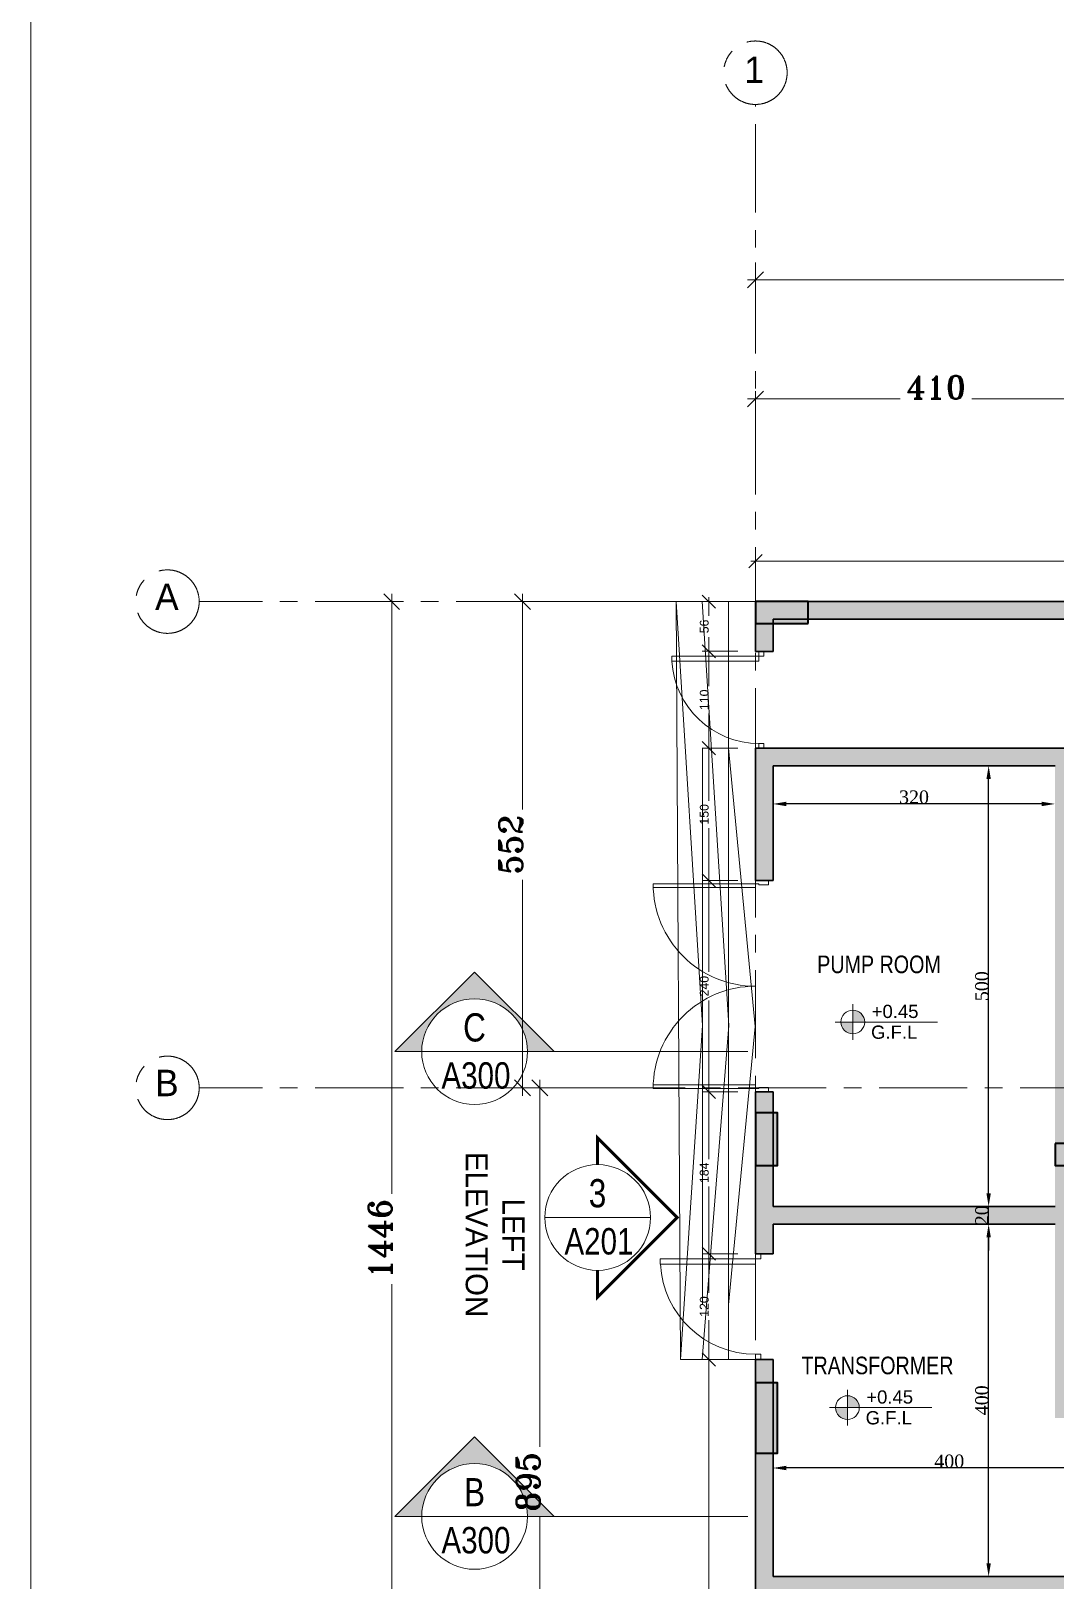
# Model space of a CAD drawing. Header units: millimetres. Extents: x -9083 to 924194, y -232449 to 321637.
# Drawn here: x -8100 to 3521, y 162712 to 180303 of the extents above; entities that cross this region are included whole.
import ezdxf
from ezdxf.enums import TextEntityAlignment as Align

# ---------------------------------------------------------------- set-up
doc = ezdxf.new("R2010")
doc.units = ezdxf.units.MM
doc.header["$LTSCALE"] = 400
doc.header["$MEASUREMENT"] = 0
doc.header["$PDMODE"] = 3
doc.linetypes.add('CENTER', pattern=[2, 1.25, -0.25, 0.25, -0.25])
doc.linetypes.add('CENTERX2', pattern=[4, 2.5, -0.5, 0.5, -0.5])
doc.layers.get('0').update_dxf_attribs({"lineweight": 0, "true_color": 0xff1414})
doc.layers.get('Defpoints').update_dxf_attribs({"color": 8, "lineweight": 5})
for name, color, linetype, lineweight in [('0.column', 5, 'Continuous', 40), ('0.dim', 3, 'Continuous', 25), ('0.hatch', 8, 'Continuous', 5), ('A-DETL', 8, 'Continuous', 9), ('A-DOOR', 2, 'Continuous', 9), ('A_DOOR', 2, 'Continuous', 9), ('AR-dim-in', 134, 'Continuous', 0), ('AR-Level', 120, 'Continuous', 13), ('AXIS DIMENSION', 8, 'Continuous', 5), ('DETAILS DIMENSION', 15, 'Continuous', 5), ('GENERAL TEXT', 4, 'Continuous', 5), ('HATCH', 15, 'Continuous', 0), ('REFER SECTIONS', 8, 'Continuous', 5), ('ROOMS DIMENSION', 3, 'Continuous', 5), ('TAG ELEVATIONS DETAIL', 8, 'Continuous', 9), ('WALL PROPOSED', 255, 'Continuous', 30)]:
    doc.layers.add(name, color=color, linetype=linetype, lineweight=lineweight)
doc.layers.add('AXIES', color=7, linetype='CENTER', lineweight=0, true_color=0x949596)
doc.layers.add('E.POWER', color=4, linetype='Continuous')
doc.styles.add('arial', font='arial.ttf', dxfattribs={"width": 0.8, "height": 2.2})
doc.styles.add('asif', font='arial.ttf')
doc.styles.add('ROMAN', font='times.ttf')
doc.styles.add('ROMANT', font='romant.shx')
doc.styles.get("Standard").update_dxf_attribs({"font": 'GOTHIC.TTF', "height": 220})
doc.dimstyles.new('AXIS DIMENSION', dxfattribs={"dimscale": 1.2, "dimtxt": 220, "dimasz": 150, "dimexe": 75, "dimexo": 200, "dimgap": 50, "dimtad": 0, "dimdec": 0, "dimlfac": 0.1, "dimzin": 0, "dimdsep": 46, "dimtxsty": 'ROMANT', "dimblk": 'OBLIQUE', "dimcen": 200, "dimdle": 75, "dimclrd": 17, "dimclre": 94, "dimclrt": 3, "dimadec": 0, "dimazin": 0, "dimtfac": 0.5, "dimtdec": 0, "dimtix": 1, "dimtofl": 0, "dimtmove": 2, "dimatfit": 2, "dimfxl": 100, "dimtvp": 0.5, "dimtolj": 1, "dimtzin": 0, "dimlwd": -1, "dimlwe": -1, "dimarcsym": 0})
doc.dimstyles.new('DETAILS DIMENSION', dxfattribs={"dimtxt": 100, "dimasz": 150, "dimexe": 75, "dimexo": 200, "dimgap": 50, "dimtad": 0, "dimdec": 0, "dimlfac": 0.1, "dimzin": 0, "dimdsep": 46, "dimtxsty": 'asif', "dimblk": 'OBLIQUE', "dimcen": 200, "dimdle": 50, "dimclrd": 181, "dimclre": 146, "dimclrt": 1, "dimadec": 0, "dimazin": 0, "dimtfac": 0.5, "dimtdec": 0, "dimtix": 1, "dimtofl": 0, "dimtmove": 2, "dimatfit": 2, "dimfxl": 100, "dimtvp": 0.5, "dimtolj": 1, "dimtzin": 0, "dimlwd": -1, "dimlwe": -1, "dimarcsym": 0})
doc.dimstyles.new('ROOMS DIM', dxfattribs={"dimtxt": 150, "dimasz": 150, "dimexe": 0.06, "dimexo": 0.06, "dimgap": 0.03, "dimtad": 1, "dimtoh": 1, "dimdec": 0, "dimlfac": 0.1, "dimzin": 13, "dimdsep": 46, "dimtxsty": 'ROMAN', "dimcen": 0.09, "dimdle": 0.06, "dimse1": 1, "dimse2": 1, "dimclrd": 256, "dimclre": 256, "dimclrt": 3, "dimadec": 0, "dimazin": 0, "dimtfac": 1, "dimtdec": 0, "dimtix": 1, "dimtmove": 2, "dimatfit": 3, "dimfxl": 0.06, "dimtolj": 1, "dimtzin": 0, "dimarcsym": 0})

# ---------------------------------------------------------------- blocks, each defined once
blk = doc.blocks.new('_Oblique')
at = {"color": 0, "linetype": 'ByBlock', "lineweight": -2}
blk.add_line((-0.5, -0.5), (0.5, 0.5), dxfattribs=at)
blk = doc.blocks.new('*D155')
at = {"layer": 'AXIS DIMENSION', "color": 17, "ltscale": 20, "transparency": 16777216}
for p, q in [((6077493, 813249), (6079226, 813249)), ((6081771, 813249), (6080037, 813249))]:
    blk.add_line(p, q, dxfattribs=at)
at = {"layer": 'AXIS DIMENSION', "color": 94, "ltscale": 20, "transparency": 16777216}
for p, q in [((6077583, 812443), (6077583, 813339)), ((6081681, 812443), (6081681, 813339))]:
    blk.add_line(p, q, dxfattribs=at)
at = {"layer": 'Defpoints', "color": 0, "ltscale": 20, "transparency": 16777216}
for p in [(6081681, 813249), (6077583, 812203), (6081681, 812203)]:
    blk.add_point(p, dxfattribs=at)
at = {"layer": 'AXIS DIMENSION', "color": 17, "ltscale": 20, "transparency": 16777216, "xscale": 179.9999999999999, "yscale": 179.9999999999999, "zscale": 179.9999999999999, "rotation": 180}
blk.add_blockref('_Oblique', (6077583, 813249), dxfattribs=at)
at = {"layer": 'AXIS DIMENSION', "color": 17, "ltscale": 20, "transparency": 16777216, "xscale": 179.9999999999999, "yscale": 179.9999999999999, "zscale": 179.9999999999999}
blk.add_blockref('_Oblique', (6081681, 813249), dxfattribs=at)
at = {"layer": 'AXIS DIMENSION', "color": 3, "ltscale": 20, "transparency": 16777216, "insert": (6079632, 813381), "char_height": 264, "attachment_point": 5, "style": 'ROMANT'}
blk.add_mtext('\\A1;410', dxfattribs=at)
blk = doc.blocks.new('*D168')
at = {"layer": 'AXIS DIMENSION', "color": 94, "ltscale": 20, "transparency": 16777216}
for p, q in [((6075962, 810949), (6075013, 810949)), ((6075962, 805431), (6075013, 805431))]:
    blk.add_line(p, q, dxfattribs=at)
at = {"layer": 'AXIS DIMENSION', "color": 17, "ltscale": 20, "transparency": 16777216}
for p, q in [((6075103, 811039), (6075103, 808589)), ((6075103, 805341), (6075103, 807790))]:
    blk.add_line(p, q, dxfattribs=at)
at = {"layer": 'Defpoints', "color": 0, "ltscale": 20, "transparency": 16777216}
for p in [(6076202, 810949), (6075103, 805431), (6076202, 805431)]:
    blk.add_point(p, dxfattribs=at)
at = {"layer": 'AXIS DIMENSION', "color": 17, "ltscale": 20, "transparency": 16777216, "xscale": 179.9999999999999, "yscale": 179.9999999999999, "zscale": 179.9999999999999}
for p, rotation in [((6075103, 810949), 90), ((6075103, 805431), 270)]:
    blk.add_blockref('_Oblique', p, dxfattribs=dict(at, rotation=rotation))
at = {"layer": 'AXIS DIMENSION', "color": 3, "ltscale": 20, "transparency": 16777216, "insert": (6074971, 808190), "char_height": 264, "attachment_point": 5, "rotation": 90, "style": 'ROMANT'}
blk.add_mtext('\\A1;552', dxfattribs=at)
blk = doc.blocks.new('*D170')
at = {"layer": 'AXIS DIMENSION', "color": 17, "ltscale": 20, "transparency": 16777216}
for p, q in [((6075136, 805521), (6075136, 801357)), ((6075136, 796395), (6075136, 800558))]:
    blk.add_line(p, q, dxfattribs=at)
at = {"layer": 'AXIS DIMENSION', "color": 94, "ltscale": 20, "transparency": 16777216}
for p, q in [((6075376, 805431), (6075226, 805431)), ((6075350, 796485), (6075226, 796485))]:
    blk.add_line(p, q, dxfattribs=at)
at = {"layer": 'Defpoints', "color": 0, "ltscale": 20, "transparency": 16777216}
for p in [(6075136, 805431), (6075110, 796485), (6075136, 796485)]:
    blk.add_point(p, dxfattribs=at)
at = {"layer": 'AXIS DIMENSION', "color": 17, "ltscale": 20, "transparency": 16777216, "xscale": 179.9999999999999, "yscale": 179.9999999999999, "zscale": 179.9999999999999}
for p, rotation in [((6075136, 805431), 90), ((6075136, 796485), 270)]:
    blk.add_blockref('_Oblique', p, dxfattribs=dict(at, rotation=rotation))
at = {"layer": 'AXIS DIMENSION', "color": 3, "ltscale": 20, "transparency": 16777216, "insert": (6075004, 800958), "char_height": 264, "attachment_point": 5, "rotation": 90, "style": 'ROMANT'}
blk.add_mtext('\\A1;895', dxfattribs=at)
blk = doc.blocks.new('*D157')
at = {"layer": 'AXIS DIMENSION', "color": 94, "ltscale": 20, "transparency": 16777216}
for p, q in [((6077583, 814797), (6077583, 814691)), ((6125683, 814797), (6125683, 814691))]:
    blk.add_line(p, q, dxfattribs=at)
at = {"layer": 'AXIS DIMENSION', "color": 17, "ltscale": 20, "transparency": 16777216}
for p, q in [((6077493, 814601), (6101101, 814601)), ((6125773, 814601), (6102164, 814601))]:
    blk.add_line(p, q, dxfattribs=at)
at = {"layer": 'Defpoints', "color": 0, "ltscale": 20, "transparency": 16777216}
for p in [(6077583, 814557), (6125683, 814601), (6125683, 814557)]:
    blk.add_point(p, dxfattribs=at)
at = {"layer": 'AXIS DIMENSION', "color": 17, "ltscale": 20, "transparency": 16777216, "xscale": 179.9999999999999, "yscale": 179.9999999999999, "zscale": 179.9999999999999, "rotation": 180}
blk.add_blockref('_Oblique', (6077583, 814601), dxfattribs=at)
at = {"layer": 'AXIS DIMENSION', "color": 17, "ltscale": 20, "transparency": 16777216, "xscale": 179.9999999999999, "yscale": 179.9999999999999, "zscale": 179.9999999999999}
blk.add_blockref('_Oblique', (6125683, 814601), dxfattribs=at)
at = {"layer": 'AXIS DIMENSION', "color": 3, "ltscale": 20, "transparency": 16777216, "insert": (6101633, 814733), "char_height": 264, "attachment_point": 5, "style": 'ROMANT'}
blk.add_mtext('\\A1;4810', dxfattribs=at)
blk = doc.blocks.new('*D169')
at = {"layer": 'AXIS DIMENSION', "color": 94, "ltscale": 20, "transparency": 16777216}
for p, q in [((6073586, 810949), (6073449, 810949)), ((6073586, 796485), (6073449, 796485))]:
    blk.add_line(p, q, dxfattribs=at)
at = {"layer": 'AXIS DIMENSION', "color": 17, "ltscale": 20, "transparency": 16777216}
for p, q in [((6073539, 811039), (6073539, 804229)), ((6073539, 796395), (6073539, 803204))]:
    blk.add_line(p, q, dxfattribs=at)
at = {"layer": 'Defpoints', "color": 0, "ltscale": 20, "transparency": 16777216}
for p in [(6073826, 810949), (6073539, 796485), (6073826, 796485)]:
    blk.add_point(p, dxfattribs=at)
at = {"layer": 'AXIS DIMENSION', "color": 17, "ltscale": 20, "transparency": 16777216, "xscale": 179.9999999999999, "yscale": 179.9999999999999, "zscale": 179.9999999999999}
for p, rotation in [((6073539, 810949), 90), ((6073539, 796485), 270)]:
    blk.add_blockref('_Oblique', p, dxfattribs=dict(at, rotation=rotation))
at = {"layer": 'AXIS DIMENSION', "color": 3, "ltscale": 20, "transparency": 16777216, "insert": (6073407, 803717), "char_height": 264, "attachment_point": 5, "rotation": 90, "style": 'ROMANT'}
blk.add_mtext('\\A1;1446', dxfattribs=at)
blk = doc.blocks.new('*D450')
at = {"layer": 'Defpoints', "color": 0, "transparency": 16777216}
for p in [(321, 171531), (321, 171252), (3521, 171252)]:
    blk.add_point(p, dxfattribs=at)
at = {"layer": 'ROOMS DIMENSION', "lineweight": -2, "transparency": 16777216}
blk.add_line((3371, 171531), (471, 171531), dxfattribs=at)
at = {"layer": 'ROOMS DIMENSION', "transparency": 16777216}
for points in [[(471, 171556), (471, 171506), (321, 171531)], [(3371, 171556), (3371, 171506), (3521, 171531)]]:
    blk.add_solid(points, dxfattribs=at)
at = {"layer": 'ROOMS DIMENSION', "color": 3, "transparency": 16777216, "insert": (1921, 171608), "char_height": 150, "attachment_point": 5, "style": 'ROMAN'}
blk.add_mtext('\\A1;320', dxfattribs=at)
blk = doc.blocks.new('*D418')
at = {"layer": 'Defpoints', "color": 0, "transparency": 16777216}
for p in [(2768, 166763), (2768, 166763), (1748, 162763)]:
    blk.add_point(p, dxfattribs=at)
at = {"layer": 'ROOMS DIMENSION', "lineweight": -2, "transparency": 16777216}
blk.add_line((2768, 162913), (2768, 166613), dxfattribs=at)
at = {"layer": 'ROOMS DIMENSION', "transparency": 16777216}
for points in [[(2743, 166613), (2793, 166613), (2768, 166763)], [(2743, 162913), (2793, 162913), (2768, 162763)]]:
    blk.add_solid(points, dxfattribs=at)
at = {"layer": 'ROOMS DIMENSION', "color": 3, "transparency": 16777216, "insert": (2692, 164763), "char_height": 150, "attachment_point": 5, "rotation": 90, "style": 'ROMAN'}
blk.add_mtext('\\A1;400', dxfattribs=at)
blk = doc.blocks.new('*D500')
at = {"layer": 'Defpoints', "color": 0, "transparency": 16777216}
for p in [(2768, 166963), (2768, 166963), (2768, 166763)]:
    blk.add_point(p, dxfattribs=at)
at = {"layer": 'ROOMS DIMENSION', "lineweight": -2, "transparency": 16777216}
for p, q in [((2768, 167113), (2768, 167263)), ((2768, 166763), (2768, 166963)), ((2768, 166613), (2768, 166463))]:
    blk.add_line(p, q, dxfattribs=at)
at = {"layer": 'ROOMS DIMENSION', "transparency": 16777216}
for points in [[(2743, 167113), (2793, 167113), (2768, 166963)], [(2743, 166613), (2793, 166613), (2768, 166763)]]:
    blk.add_solid(points, dxfattribs=at)
at = {"layer": 'ROOMS DIMENSION', "color": 3, "transparency": 16777216, "insert": (2692, 166863), "char_height": 150, "attachment_point": 5, "rotation": 90, "style": 'ROMAN'}
blk.add_mtext('\\A1;20', dxfattribs=at)
blk = doc.blocks.new('*D501')
at = {"layer": 'Defpoints', "color": 0, "transparency": 16777216}
for p in [(2768, 171963), (2768, 171963), (2768, 166963)]:
    blk.add_point(p, dxfattribs=at)
at = {"layer": 'ROOMS DIMENSION', "lineweight": -2, "transparency": 16777216}
blk.add_line((2768, 167113), (2768, 171813), dxfattribs=at)
at = {"layer": 'ROOMS DIMENSION', "transparency": 16777216}
for points in [[(2743, 171813), (2793, 171813), (2768, 171963)], [(2743, 167113), (2793, 167113), (2768, 166963)]]:
    blk.add_solid(points, dxfattribs=at)
at = {"layer": 'ROOMS DIMENSION', "color": 3, "transparency": 16777216, "insert": (2692, 169463), "char_height": 150, "attachment_point": 5, "rotation": 90, "style": 'ROMAN'}
blk.add_mtext('\\A1;500', dxfattribs=at)
blk = doc.blocks.new('*D420')
at = {"layer": 'Defpoints', "color": 0, "transparency": 16777216}
for p in [(321, 163995), (4321, 163725), (321, 163420)]:
    blk.add_point(p, dxfattribs=at)
at = {"layer": 'ROOMS DIMENSION', "lineweight": -2, "transparency": 16777216}
blk.add_line((4171, 163995), (471, 163995), dxfattribs=at)
at = {"layer": 'ROOMS DIMENSION', "transparency": 16777216}
for points in [[(471, 164020), (471, 163970), (321, 163995)], [(4171, 164020), (4171, 163970), (4321, 163995)]]:
    blk.add_solid(points, dxfattribs=at)
at = {"layer": 'ROOMS DIMENSION', "color": 3, "transparency": 16777216, "insert": (2321, 164071), "char_height": 150, "attachment_point": 5, "style": 'ROMAN'}
blk.add_mtext('\\A1;400', dxfattribs=at)
blk = doc.blocks.new('*U171')
at = {"color": 1}
for p, q in [((0, 2.36), (-1.16, 2.36)), ((-1.159, 2.32), (0, 2.32)), ((0, 2.4), (0, 2.36)), ((0, 2.32), (0, 2.36)), ((0, 2.36), (0.04, 2.36)), ((0.04, 2.36), (0.04, 2.35)), ((0.04, 2.35), (0.15, 2.35)), ((0.15, 2.35), (0.15, 2.4)), ((0, 0.04), (-1.16, 0.04)), ((-1.159, 0.08), (0, 0.08)), ((0, 0.08), (0, 0.04)), ((0, 0.04), (0.04, 0.04)), ((0, 0), (0, 0.04)), ((0.04, 0.05), (0.15, 0.05)), ((0.04, 0.04), (0.04, 0.05)), ((0.15, 0.05), (0.15, 0))]:
    blk.add_line(p, q, dxfattribs=at)
blk.add_lwpolyline([(-1.16, 0.04, -0.414214), (0, 1.2, -0.414214), (-1.16, 2.36)], format="xyb", dxfattribs=at)
blk = doc.blocks.new('A-ELEV-REF-ARROW-1')
at = {"layer": 'TAG ELEVATIONS DETAIL', "const_width": 34.3}
blk.add_lwpolyline([(600, 0), (904, 0), (0, -904), (-904, 0), (-600, 0)], dxfattribs=at)
at = {"layer": 'TAG ELEVATIONS DETAIL'}
blk.add_circle((0, 0), 600, dxfattribs=at)
blk = doc.blocks.new('A-ELEV-REF-1')
at = {"layer": 'TAG ELEVATIONS DETAIL', "linetype": 'Continuous'}
blk.add_line((-600, 0), (600, 0), dxfattribs=at)
at = {"layer": 'TAG ELEVATIONS DETAIL', "linetype": 'Continuous', "style": 'arial', "width": 0.8}
for tag, p in [('ELEV-NO', (-1, 276)), ('DRAWING-REF', (15, -270))]:
    blk.add_attdef(tag, text='', height=320, dxfattribs=at).set_placement(p, align=Align.MIDDLE)
blk = doc.blocks.new('*D486')
at = {"layer": 'Defpoints', "color": 0, "transparency": 16777216}
for p in [(8571, 174287), (121, 173827), (8571, 173827)]:
    blk.add_point(p, dxfattribs=at)
at = {"layer": 'DETAILS DIMENSION', "color": 146, "transparency": 16777216}
for p, q in [((121, 174027), (121, 174362)), ((8571, 174027), (8571, 174362))]:
    blk.add_line(p, q, dxfattribs=at)
at = {"layer": 'DETAILS DIMENSION', "color": 181, "transparency": 16777216}
for p, q in [((71, 174287), (4185, 174287)), ((8621, 174287), (4507, 174287))]:
    blk.add_line(p, q, dxfattribs=at)
at = {"layer": 'DETAILS DIMENSION', "color": 181, "transparency": 16777216, "xscale": 150, "yscale": 150, "zscale": 150, "rotation": 180}
blk.add_blockref('_Oblique', (121, 174287), dxfattribs=at)
at = {"layer": 'DETAILS DIMENSION', "color": 181, "transparency": 16777216, "xscale": 150, "yscale": 150, "zscale": 150}
blk.add_blockref('_Oblique', (8571, 174287), dxfattribs=at)
at = {"layer": 'DETAILS DIMENSION', "color": 1, "transparency": 16777216, "insert": (4346, 174338), "char_height": 100, "attachment_point": 5, "style": 'asif'}
blk.add_mtext('\\A1;845', dxfattribs=at)
blk = doc.blocks.new('*D474')
at = {"layer": 'Defpoints', "color": 0, "transparency": 16777216}
for p in [(121, 173263), (-408, 172163), (121, 172163)]:
    blk.add_point(p, dxfattribs=at)
at = {"layer": 'DETAILS DIMENSION', "color": 181, "transparency": 16777216}
for p, q in [((-408, 173313), (-408, 172868)), ((-408, 172113), (-408, 172557))]:
    blk.add_line(p, q, dxfattribs=at)
at = {"layer": 'DETAILS DIMENSION', "color": 146, "transparency": 16777216}
for p, q in [((-79, 173263), (-483, 173263)), ((-79, 172163), (-483, 172163))]:
    blk.add_line(p, q, dxfattribs=at)
at = {"layer": 'DETAILS DIMENSION', "color": 181, "transparency": 16777216, "xscale": 150, "yscale": 150, "zscale": 150}
for p, rotation in [((-408, 173263), 90), ((-408, 172163), 270)]:
    blk.add_blockref('_Oblique', p, dxfattribs=dict(at, rotation=rotation))
at = {"layer": 'DETAILS DIMENSION', "color": 1, "transparency": 16777216, "insert": (-459, 172713), "char_height": 100, "attachment_point": 5, "rotation": 90, "style": 'asif'}
blk.add_mtext('\\A1;110', dxfattribs=at)
blk = doc.blocks.new('*D475')
at = {"layer": 'Defpoints', "color": 0, "transparency": 16777216}
for p in [(121, 172163), (-408, 170663), (121, 170663)]:
    blk.add_point(p, dxfattribs=at)
at = {"layer": 'DETAILS DIMENSION', "color": 181, "transparency": 16777216}
for p, q in [((-408, 172213), (-408, 171568)), ((-408, 170613), (-408, 171257))]:
    blk.add_line(p, q, dxfattribs=at)
at = {"layer": 'DETAILS DIMENSION', "color": 146, "transparency": 16777216}
for p, q in [((-79, 172163), (-483, 172163)), ((-79, 170663), (-483, 170663))]:
    blk.add_line(p, q, dxfattribs=at)
at = {"layer": 'DETAILS DIMENSION', "color": 181, "transparency": 16777216, "xscale": 150, "yscale": 150, "zscale": 150}
for p, rotation in [((-408, 172163), 90), ((-408, 170663), 270)]:
    blk.add_blockref('_Oblique', p, dxfattribs=dict(at, rotation=rotation))
at = {"layer": 'DETAILS DIMENSION', "color": 1, "transparency": 16777216, "insert": (-459, 171413), "char_height": 100, "attachment_point": 5, "rotation": 90, "style": 'asif'}
blk.add_mtext('\\A1;150', dxfattribs=at)
blk = doc.blocks.new('*D476')
at = {"layer": 'Defpoints', "color": 0, "transparency": 16777216}
for p in [(121, 170663), (-408, 168263), (121, 168263)]:
    blk.add_point(p, dxfattribs=at)
at = {"layer": 'DETAILS DIMENSION', "color": 146, "transparency": 16777216}
for p, q in [((-79, 170663), (-483, 170663)), ((-79, 168263), (-483, 168263))]:
    blk.add_line(p, q, dxfattribs=at)
at = {"layer": 'DETAILS DIMENSION', "color": 181, "transparency": 16777216}
for p, q in [((-408, 170713), (-408, 169624)), ((-408, 168213), (-408, 169301))]:
    blk.add_line(p, q, dxfattribs=at)
at = {"layer": 'DETAILS DIMENSION', "color": 181, "transparency": 16777216, "xscale": 150, "yscale": 150, "zscale": 150}
for p, rotation in [((-408, 170663), 90), ((-408, 168263), 270)]:
    blk.add_blockref('_Oblique', p, dxfattribs=dict(at, rotation=rotation))
at = {"layer": 'DETAILS DIMENSION', "color": 1, "transparency": 16777216, "insert": (-459, 169463), "char_height": 100, "attachment_point": 5, "rotation": 90, "style": 'asif'}
blk.add_mtext('\\A1;240', dxfattribs=at)
blk = doc.blocks.new('*D477')
at = {"layer": 'Defpoints', "color": 0, "transparency": 16777216}
for p in [(121, 168263), (-408, 166427), (121, 166427)]:
    blk.add_point(p, dxfattribs=at)
at = {"layer": 'DETAILS DIMENSION', "color": 146, "transparency": 16777216}
for p, q in [((-79, 168263), (-483, 168263)), ((-79, 166427), (-483, 166427))]:
    blk.add_line(p, q, dxfattribs=at)
at = {"layer": 'DETAILS DIMENSION', "color": 181, "transparency": 16777216}
for p, q in [((-408, 168313), (-408, 167500)), ((-408, 166377), (-408, 167189))]:
    blk.add_line(p, q, dxfattribs=at)
at = {"layer": 'DETAILS DIMENSION', "color": 181, "transparency": 16777216, "xscale": 150, "yscale": 150, "zscale": 150}
for p, rotation in [((-408, 168263), 90), ((-408, 166427), 270)]:
    blk.add_blockref('_Oblique', p, dxfattribs=dict(at, rotation=rotation))
at = {"layer": 'DETAILS DIMENSION', "color": 1, "transparency": 16777216, "insert": (-459, 167345), "char_height": 100, "attachment_point": 5, "rotation": 90, "style": 'asif'}
blk.add_mtext('\\A1;184', dxfattribs=at)
blk = doc.blocks.new('*D478')
at = {"layer": 'Defpoints', "color": 0, "transparency": 16777216}
for p in [(121, 166427), (-408, 165227), (121, 165227)]:
    blk.add_point(p, dxfattribs=at)
at = {"layer": 'DETAILS DIMENSION', "color": 146, "transparency": 16777216}
for p, q in [((-79, 166427), (-483, 166427)), ((-79, 165227), (-483, 165227))]:
    blk.add_line(p, q, dxfattribs=at)
at = {"layer": 'DETAILS DIMENSION', "color": 181, "transparency": 16777216}
for p, q in [((-408, 166477), (-408, 165982)), ((-408, 165177), (-408, 165671))]:
    blk.add_line(p, q, dxfattribs=at)
at = {"layer": 'DETAILS DIMENSION', "color": 181, "transparency": 16777216, "xscale": 150, "yscale": 150, "zscale": 150}
for p, rotation in [((-408, 166427), 90), ((-408, 165227), 270)]:
    blk.add_blockref('_Oblique', p, dxfattribs=dict(at, rotation=rotation))
at = {"layer": 'DETAILS DIMENSION', "color": 1, "transparency": 16777216, "insert": (-459, 165827), "char_height": 100, "attachment_point": 5, "rotation": 90, "style": 'asif'}
blk.add_mtext('\\A1;120', dxfattribs=at)
blk = doc.blocks.new('A-SEC-REF-ARROW-1')
at = {"layer": 'TAG ELEVATIONS DETAIL'}
h = blk.add_hatch(color=8, dxfattribs=at)
edge = h.paths.add_edge_path()
edge.add_line((0, 904), (0, 600))
edge.add_ellipse((0, 0), major_axis=(424, 424), ratio=1, start_angle=45, end_angle=135)
edge.add_ellipse((0, 0), major_axis=(424, 424), ratio=1, start_angle=135, end_angle=225)
edge.add_line((0, -600), (0, -904))
edge.add_line((0, -904), (-904, 0))
edge.add_line((-904, 0), (0, 904))
at = {"layer": 'TAG ELEVATIONS DETAIL', "color": 8, "linetype": 'Continuous', "ltscale": 100}
for p, q in [((-904, 0), (0, 904)), ((0, 904), (0, 600)), ((0, -904), (-904, 0)), ((0, -600), (0, -904))]:
    blk.add_line(p, q, dxfattribs=at)
at = {"layer": 'TAG ELEVATIONS DETAIL', "color": 8, "linetype": 'Continuous'}
blk.add_circle((0, 0), 600, dxfattribs=at)
blk = doc.blocks.new('A-SEC-REF-1')
at = {"layer": 'TAG ELEVATIONS DETAIL', "ltscale": 800}
blk.add_line((-600, 0), (600, 0), dxfattribs=at)
at = {"layer": 'TAG ELEVATIONS DETAIL', "linetype": 'Continuous', "style": 'arial', "width": 0.8}
for tag, height, p in [('SECTION-LETTER', 320, (-1, 276)), ('DRAWING-REF', 300, (15, -270))]:
    blk.add_attdef(tag, text='', height=height, dxfattribs=at).set_placement(p, align=Align.MIDDLE)
blk = doc.blocks.new('*D539')
at = {"layer": 'Defpoints', "color": 0, "transparency": 16777216}
for p in [(121, 165227), (-408, 159363), (121, 159363)]:
    blk.add_point(p, dxfattribs=at)
at = {"layer": 'DETAILS DIMENSION', "color": 146, "transparency": 16777216}
for p, q in [((-79, 165227), (-483, 165227)), ((-79, 159363), (-483, 159363))]:
    blk.add_line(p, q, dxfattribs=at)
at = {"layer": 'DETAILS DIMENSION', "color": 181, "transparency": 16777216}
for p, q in [((-408, 165277), (-408, 162455)), ((-408, 159313), (-408, 162134))]:
    blk.add_line(p, q, dxfattribs=at)
at = {"layer": 'DETAILS DIMENSION', "color": 181, "transparency": 16777216, "xscale": 150, "yscale": 150, "zscale": 150}
for p, rotation in [((-408, 165227), 90), ((-408, 159363), 270)]:
    blk.add_blockref('_Oblique', p, dxfattribs=dict(at, rotation=rotation))
at = {"layer": 'DETAILS DIMENSION', "color": 1, "transparency": 16777216, "insert": (-459, 162295), "char_height": 100, "attachment_point": 5, "rotation": 90, "style": 'asif'}
blk.add_mtext('\\A1;586', dxfattribs=at)
blk = doc.blocks.new('A$C3DB60A0A')
at = {"layer": 'A_DOOR', "color": 1}
for p, q in [((0.045, 0.9), (0, 0.9)), ((0, 0.9), (0, 0.855)), ((0.045, 0.855), (0, 0.855)), ((0.045, 0.855), (0.045, 0.9)), ((0.045, 0.855), (0.045, 0.81)), ((0.045, 0.855), (0.855, 0.855)), ((0.09, 0.855), (0.045, 0.855)), ((0.045, 0.81), (0.855, 0.81)), ((0.855, 0.855), (0.855, 0.81)), ((0, 0.045), (0, 0)), ((0, 0.045), (0.045, 0.045)), ((0.045, 0), (0.045, 0.045)), ((0, 0), (0.045, 0))]:
    blk.add_line(p, q, dxfattribs=at)
blk.add_arc((0.045, 0.855), 0.81, 270, 356.8153, dxfattribs=at)
blk = doc.blocks.new('Level-p')
h = blk.add_hatch(color=251)
h.paths.add_polyline_path([(0, 0.0025), (0, 0), (0.0025, 0, 0.414214)])
h.paths.add_polyline_path([(0, 0), (-0.0025, 0, 0.414214), (0, -0.0025)])
for p, q in [((0, -0.00375), (0, 0.00375)), ((0.01781, 0), (-0.00375, 0))]:
    blk.add_line(p, q)
blk.add_circle((0, 0), 0.0025)
at = {"style": 'arial'}
for p in [(0.00285, 0.0006), (0.00276, -0.00253)]:
    blk.add_attdef('F.F.L+1.20', p, '', height=0.002, dxfattribs=at)
blk = doc.blocks.new('*D569')
at = {"layer": 'Defpoints', "color": 0, "transparency": 16777216}
for p in [(-408, 173827), (121, 173827), (121, 173263)]:
    blk.add_point(p, dxfattribs=at)
at = {"layer": 'DETAILS DIMENSION', "color": 146, "transparency": 16777216}
for p, q in [((-79, 173827), (-483, 173827)), ((-79, 173263), (-483, 173263))]:
    blk.add_line(p, q, dxfattribs=at)
at = {"layer": 'DETAILS DIMENSION', "color": 181, "transparency": 16777216}
for p, q in [((-408, 173877), (-408, 173666)), ((-408, 173213), (-408, 173423))]:
    blk.add_line(p, q, dxfattribs=at)
at = {"layer": 'DETAILS DIMENSION', "color": 181, "transparency": 16777216, "xscale": 150, "yscale": 150, "zscale": 150}
for p, rotation in [((-408, 173827), 90), ((-408, 173263), 270)]:
    blk.add_blockref('_Oblique', p, dxfattribs=dict(at, rotation=rotation))
at = {"layer": 'DETAILS DIMENSION', "color": 1, "transparency": 16777216, "insert": (-459, 173545), "char_height": 100, "attachment_point": 5, "rotation": 90, "style": 'asif'}
blk.add_mtext('\\A1;56', dxfattribs=at)
blk = doc.blocks.new('RHBGHKJM')
at = {"layer": '0.hatch'}
h = blk.add_hatch(color=256, dxfattribs=at)
h.dxf.hatch_style = 1
h.paths.add_polyline_path([(800.558, -1724.066), (800.558, -1723.816), (799.958, -1723.816), (799.958, -1724.066)])
h = blk.add_hatch(color=256, dxfattribs=at)
h.dxf.hatch_style = 1
h.paths.add_polyline_path([(799.958, -1730.217), (800.208, -1730.217), (800.208, -1729.617), (799.958, -1729.617)])
h = blk.add_hatch(color=256, dxfattribs=at)
h.dxf.hatch_style = 1
h.paths.add_polyline_path([(803.358, -1729.967), (803.358, -1730.217), (804.158, -1730.217), (804.158, -1729.967)])
h = blk.add_hatch(color=256, dxfattribs=at)
h.dxf.hatch_style = 1
h.paths.add_polyline_path([(799.958, -1733.481), (800.208, -1733.481), (800.208, -1732.681), (799.958, -1732.681)])
at = {"layer": '0.column'}
for points in [[(800.558, -1724.066), (800.558, -1723.816), (799.958, -1723.816), (799.958, -1724.066)], [(799.958, -1730.217), (800.208, -1730.217), (800.208, -1729.617), (799.958, -1729.617)], [(803.358, -1729.967), (803.358, -1730.217), (804.158, -1730.217), (804.158, -1729.967)], [(799.958, -1733.481), (800.208, -1733.481), (800.208, -1732.681), (799.958, -1732.681)]]:
    blk.add_lwpolyline(points, close=True, dxfattribs=at)
blk = doc.blocks.new('hjhg')
at = {"layer": 'AXIES', "linetype": 'CENTERX2'}
for p, q in [((6077582.5, 791366), (6077582.5, 816591.3)), ((6131186.9, 810948.9), (6071269.8, 810948.9)), ((6131186.9, 805430.8), (6071269.8, 805430.8))]:
    blk.add_line(p, q, dxfattribs=at)
for centre in [(6077582.5, 816951.3), (6070909.8, 810948.9), (6070909.8, 805430.8)]:
    blk.add_circle(centre, 360, dxfattribs=at)
for s, p in [('1', (6077456.9, 816834.6)), ('A', (6070769.3, 810854.3)), ('B', (6070769.3, 805336.2))]:
    blk.add_text(s, height=300, dxfattribs=at).set_placement(p)
at = {"layer": 'AXIS DIMENSION', "ltscale": 20}
for base, p1, p2, picture, middle in [((6125682.5, 814601.5), (6077582.5, 814556.7), (6125682.5, 814556.7), '*D157', (6101632.5, 814733.5)), ((6081680.8, 813249.4), (6077582.5, 812203.5), (6081680.8, 812203.5), '*D155', (6079631.7, 813381.4))]:
    dim = blk.add_linear_dim(base=base, p1=p1, p2=p2, dimstyle='AXIS DIMENSION', dxfattribs=at)
    dim.commit()
    dim.dimension.update_dxf_attribs({"geometry": picture, "text_midpoint": middle})
for base, p1, p2, picture, middle, set_off in [((6073454.7, 796484.5), (6073741.2, 810948.9), (6073741.2, 796484.5), '*D169', (6073322.7, 803716.7), (-84.5, 0)), ((6074940.1, 805430.8), (6076038.7, 810948.9), (6076038.7, 805430.8), '*D168', (6074808.1, 808189.9), (-163.1, 0))]:
    dim = blk.add_linear_dim(base=base, p1=p1, p2=p2, angle=90, dimstyle='AXIS DIMENSION', dxfattribs=at)
    dim.commit()
    dim.dimension.update_dxf_attribs({"geometry": picture, "text_midpoint": middle, "insert": set_off})
dim = blk.add_linear_dim(base=(6075135.8, 796484.5), p1=(6075135.7, 805430.8), p2=(6074983.4, 796484.5), angle=90, dimstyle='AXIS DIMENSION', dxfattribs=at)
dim.commit()
dim.dimension.update_dxf_attribs({"geometry": '*D170', "text_midpoint": (6075003.8, 800957.7)})

msp = doc.modelspace()

# ---------------------------------------------------------------- hatches: boundary and pattern name
at = {"layer": 'HATCH', "true_color": 0x939598}
h = msp.add_hatch(color=252, dxfattribs=at)
h.dxf.hatch_style = 1
h.paths.add_polyline_path([(321.20856, 173627.00829), (4219.48749, 173627.00829), (4219.48749, 173827.00829), (121.20856, 173827.00829), (121.20856, 173262.64729), (321.20856, 173262.64729)])
h = msp.add_hatch(color=252, dxfattribs=at)
h.dxf.hatch_style = 1
h.paths.add_polyline_path([(3721.20856, 167426.57089), (6221.20856, 167426.57089), (6221.20856, 166062.64729), (6421.20856, 166062.64729), (6421.20856, 167426.57089), (8721.20856, 167426.57089), (8721.20856, 166062.64729), (8921.20856, 166062.64729), (8921.20856, 167626.57089), (6971.20856, 167626.57089), (6971.20856, 173627.00829), (8571.20856, 173627.00829), (8571.20856, 173827.00829), (121.20856, 173827.00829), (121.20856, 173627.00829), (121.20856, 173262.64729), (321.20856, 173262.64729), (321.20856, 173627.00829), (6771.20856, 173627.00829), (6771.20856, 167626.57089), (3721.20856, 167626.57089), (3721.20856, 172162.64729), (121.20856, 172162.64729), (121.20856, 170662.64729), (321.20856, 170662.64729), (321.20856, 171962.64729), (3521.20856, 171962.64729), (3521.20856, 166962.64729), (321.20856, 166962.64729), (321.20856, 168262.64729), (121.20856, 168262.64729), (121.20856, 166426.87536), (321.20856, 166426.87536), (321.20856, 166762.64729), (3521.20856, 166762.64729), (3521.20856, 164562.64729), (4321.20856, 164562.64729), (8521.20856, 164562.64729), (8521.20856, 161313.31524), (8521.20856, 159562.59179), (7721.18009, 159562.59179), (7721.18009, 159362.59179), (8721.20856, 159362.59179), (8721.20856, 164762.64729), (3721.20856, 164762.64729)])
h.paths.add_polyline_path([(6421.20856, 165162.64729), (6221.20856, 165162.64729), (6221.20856, 164962.64729), (3921.20856, 164962.64729), (3921.20856, 167426.57089), (3721.20856, 167426.57089), (3721.20856, 164762.64729), (8721.20856, 164762.64729), (8721.20856, 159362.60548), (8921.20856, 159362.6), (8921.20856, 164962.64729), (8921.20856, 165162.64729), (8721.20856, 165162.64729), (8721.20856, 164962.64729), (6421.20856, 164962.64729)])
h.paths.add_polyline_path([(20421.20856, 167626.57089), (15121.20856, 167626.57089), (15121.20856, 173627.00829), (17817.8981, 173627.00829), (17817.8981, 173827.00829), (13571.20856, 173827.00829), (13571.20856, 173627.00829), (14921.20856, 173627.00829), (14921.20856, 159562.60548), (14621.20856, 159562.60548), (14621.20856, 159362.60548), (15421.20856, 159362.60548), (15421.20856, 159562.60548), (15121.20856, 159562.60548), (15121.20856, 167426.57089), (20221.20856, 167426.57089), (20221.20856, 159562.60548), (19921.20856, 159562.60548), (19921.20856, 159362.60548), (20721.20856, 159362.60548), (20721.20856, 159562.60548), (20421.20856, 159562.60548)])
h.paths.add_polyline_path([(28421.20856, 173827.00829), (22814.51903, 173827.00829), (22814.51903, 173627.00829), (25521.20856, 173627.00829), (25521.20856, 159562.60548), (25221.20856, 159562.60548), (25221.20856, 159362.59179), (26021.20856, 159362.59179), (26021.20856, 159562.60548), (25721.20856, 159562.60548), (25721.20856, 167426.57089), (30821.20856, 167426.57089), (30821.20856, 159562.60548), (30521.20856, 159562.60548), (30521.20856, 159362.59179), (31321.20856, 159362.59179), (31321.20856, 159562.60548), (31021.20856, 159562.60548), (31021.20856, 167626.57089), (25721.20856, 167626.57089), (25721.20856, 173627.00829), (28421.20856, 173627.00829)])
h.paths.add_polyline_path([(36921.20856, 173827.00829), (33421.20856, 173827.00829), (33419.40991, 173627.00829), (36121.20856, 173627.00829), (36121.20856, 159562.60548), (35821.20856, 159562.60548), (35821.20856, 159362.59179), (36621.20856, 159362.59179), (36621.20856, 159562.60548), (36321.20856, 159562.60548), (36321.20856, 173627.00829), (36921.20856, 173627.00829)])
h.paths.add_polyline_path([(48221.20856, 173827.00829), (41921.20856, 173827.00829), (41921.20856, 173627.00829), (44771.20856, 173627.00829), (44771.20856, 167626.57089), (41921.20856, 167626.57089), (41921.20856, 159562.60548), (41721.20856, 159562.60548), (41721.20856, 159362.59179), (42521.20856, 159362.60548), (42521.20856, 159562.60548), (42121.20856, 159562.60548), (42121.20856, 167426.57089), (44921.20856, 167426.57089), (48021.20856, 167426.57089), (48021.20856, 166646.57089), (48221.20856, 166646.57089), (48221.20856, 169136.57089), (48221.20856, 172177.00829), (48021.20856, 172177.00829), (48021.20856, 171548.52339), (48021.20856, 167626.57089), (44971.20856, 167626.57089), (44971.20856, 173627.00829), (48021.20856, 173627.00829), (48021.20856, 173277.00829), (48221.20856, 173277.00829)])
h.paths.add_polyline_path([(48221.20856, 164506.57089), (48021.20856, 164506.57089), (48021.20856, 159562.60548), (47421.20856, 159562.60548), (47421.21313, 159362.58722), (48221.20856, 159362.60548)])
h.paths.add_polyline_path([(48021.20856, 165626.57089), (46521.20856, 165626.57089), (46521.20856, 167426.57089), (46421.20856, 167426.57089), (46421.20856, 165526.57089), (46421.20856, 163626.57089), (48021.20856, 163626.57089), (48021.20856, 163726.57089), (46521.20856, 163726.57089), (46521.20856, 165526.57089), (48021.20856, 165526.57089)], flags=17)
h.paths.add_polyline_path([(48221.20856, 165826.57089), (48021.20856, 165826.57089), (48021.20856, 165326.57089), (48221.20856, 165326.57089)], flags=17)
h = msp.add_hatch(color=252, dxfattribs=at)
h.dxf.hatch_style = 1
h.paths.add_polyline_path([(121.20856, 159362.59179), (121.20856, 165226.87536), (321.20856, 165226.87536), (321.20856, 162762.64729), (4321.20856, 162762.64729), (4321.20856, 164562.64729), (8521.20856, 164562.64729), (8521.20856, 161313.31524), (8521.20856, 159562.59179), (7721.18009, 159562.59179), (7721.18009, 159362.59179), (8721.20856, 159362.59179), (8721.20856, 159362.60548), (8921.20856, 159362.6), (8921.20856, 159562.60548), (9221.20856, 159562.60548), (9221.20309, 159362.59179), (8721.20856, 159362.60548), (8721.20856, 159362.59179), (7721.18009, 159362.59179), (7721.18009, 159562.59179), (8521.20856, 159562.59179), (8521.20856, 162562.64729), (8521.20856, 164562.64729), (4521.20856, 164562.64729), (4521.20856, 162562.64729), (4521.15162, 162562.64729), (4521.15162, 159562.59179), (5321.18009, 159562.59179), (5321.18009, 159362.59179), (3521.18009, 159362.59179), (3521.18009, 159562.59179), (4321.15162, 159562.59179), (4321.15162, 162562.64729), (321.20856, 162562.64729), (321.20856, 159562.59179), (1121.18009, 159562.59179), (1121.18009, 159362.59179)])

# ---------------------------------------------------------------- linework, layer by layer
at = {"layer": 'A-DETL', "linetype": 'Continuous'}
for p, q in [((-183.35246, 173827.00829), (-183.35246, 165226.87536)), ((-481.07625, 172162.64729), (-481.07625, 165844.84415))]:
    msp.add_line(p, q, dxfattribs=at)
msp.add_lwpolyline([(121.20856, 173827.00829), (-778.80005, 173827.00829), (-729.21578, 165226.87536), (167.07565, 165226.87536)], dxfattribs=at)
at = {"layer": 'AR-dim-in', "color": 8, "linetype": 'Continuous'}
for points in [[(-729.21321, 165226.51605), (-479.21766, 169018.08258), (-778.80005, 173827.00829)], [(-483.3487, 165226.87536), (-181.49387, 169018.08258), (-483.3487, 173827.00829)], [(-183.35246, 165844.84415), (119.34997, 169003.74572), (-183.35246, 172162.64729)]]:
    msp.add_lwpolyline(points, dxfattribs=at)
at = {"layer": 'Defpoints'}
msp.add_lwpolyline([(-8100, 195373.23511), (55596.80779, 195373.23511), (55596.80779, 137087.88911), (-8100, 137087.88911)], close=True, dxfattribs=at)
at = {"layer": 'TAG ELEVATIONS DETAIL'}
for p, q in [((-2465.84519, 168719.65623), (34.15481, 168719.65623)), ((-2465.84519, 163445.28673), (34.15481, 163445.28673))]:
    msp.add_line(p, q, dxfattribs=at)
at = {"layer": 'WALL PROPOSED'}
for p, q in [((8571.20856, 173827.00829), (121.20856, 173827.00829)), ((121.20856, 173627.00829), (121.20856, 173827.00829)), ((121.20856, 173627.00829), (121.20856, 173262.64729)), ((6771.20856, 173627.00829), (321.20856, 173627.00829)), ((321.20856, 173627.00829), (321.20856, 173262.64729)), ((321.20856, 173262.64729), (121.20856, 173262.64729)), ((121.20856, 172162.64729), (3721.20856, 172162.64729)), ((121.20856, 170662.64729), (121.20856, 172162.64729)), ((321.20856, 171962.64729), (3521.20856, 171962.64729)), ((321.20856, 170662.64729), (321.20856, 171962.64729)), ((121.20856, 170662.64729), (321.20856, 170662.64729)), ((121.20856, 166426.87536), (121.20856, 168262.64729)), ((121.20856, 168262.64729), (321.20856, 168262.64729)), ((321.20856, 166962.64729), (321.20856, 168262.64729)), ((321.20856, 166962.64729), (3521.20856, 166962.64729)), ((321.20856, 166762.64729), (3521.20856, 166762.64729)), ((321.20856, 166426.87536), (321.20856, 166762.64729)), ((121.20856, 166426.87536), (321.20856, 166426.87536)), ((121.20856, 159362.59179), (121.20856, 165226.87536)), ((121.20856, 165226.87536), (321.20856, 165226.87536)), ((321.20856, 162762.64729), (321.20856, 165226.87536)), ((321.20856, 162762.64729), (4321.20856, 162762.64729))]:
    msp.add_line(p, q, dxfattribs=at)

# ---------------------------------------------------------------- block references
at = {"layer": '0.dim', "xscale": 1000, "yscale": 1000, "zscale": 1000}
msp.add_blockref('RHBGHKJM', (-799836.48257, 1897643.41657), dxfattribs=at)
at = {"layer": 'A-DOOR', "xscale": -1000.000000014552, "yscale": 1000.000000014552, "zscale": 1000.000000014552, "rotation": 180}
msp.add_blockref('*U171', (121.20856, 170662.64729), dxfattribs=at)
at = {"layer": 'A_DOOR'}
for p, xscale, yscale, zscale in [((216.49897, 172162.64924), -1222.222225649525, 1222.222225649525, 1222.222225649525), ((181.20778, 165226.87749), -1333.3333371863, 1333.3333371863, 1333.3333371863)]:
    msp.add_blockref('A$C3DB60A0A', p, dxfattribs=dict(at, xscale=xscale, yscale=yscale, zscale=zscale))
at = {"layer": 'AR-Level'}
ref = msp.add_blockref('Level-p', (1226.60771, 169056.06732), dxfattribs=dict(at, xscale=53861.25582827825, yscale=53861.25582827825, zscale=53861.25582827825))
ref.add_attrib('F.F.L+1.20', '+0.45', (1440.66844, 169101.47336), dxfattribs={"layer": '0', "height": 150.310481, "style": 'arial'})
ref.add_attrib('F.F.L+1.20', 'G.F.L', (1433.76936, 168865.55733), dxfattribs={"layer": '0', "height": 150.310481, "style": 'arial'})
ref = msp.add_blockref('Level-p', (1165.2053, 164680.035), dxfattribs=dict(at, xscale=53861.25582827825, yscale=53861.25582827825, zscale=53861.25582827825))
ref.add_attrib('F.F.L+1.20', '+0.45', (1379.26603, 164725.44104), dxfattribs={"layer": '0', "height": 150.310481, "style": 'arial'})
ref.add_attrib('F.F.L+1.20', 'G.F.L', (1372.36695, 164489.52502), dxfattribs={"layer": '0', "height": 150.310481, "style": 'arial'})
at = {"layer": 'AXIES'}
msp.add_blockref('hjhg', (-6077461.30579, -637121.91356), dxfattribs=at)
at = {"layer": 'TAG ELEVATIONS DETAIL', "xscale": -1, "rotation": 90}
for p in [(-3065.84519, 168719.65623), (-3065.84519, 163445.28673)]:
    msp.add_blockref('A-SEC-REF-ARROW-1', p, dxfattribs=at)
at = {"layer": 'TAG ELEVATIONS DETAIL', "ltscale": 800}
ref = msp.add_blockref('A-SEC-REF-1', (-3065.84519, 168719.65623), dxfattribs=at)
ref.add_attrib('SECTION-LETTER', 'C', dxfattribs={"layer": 'REFER SECTIONS', "linetype": 'Continuous', "height": 320, "style": 'arial', "width": 0.8}).set_placement((-3066.94644, 168995.16465), align=Align.MIDDLE)
ref.add_attrib('DRAWING-REF', 'A300', dxfattribs={"layer": 'REFER SECTIONS', "linetype": 'Continuous', "height": 300, "style": 'arial', "width": 0.8}).set_placement((-3050.44389, 168449.79129), align=Align.MIDDLE)
at = {"layer": 'TAG ELEVATIONS DETAIL', "rotation": 90}
msp.add_blockref('A-ELEV-REF-ARROW-1', (-1669.71661, 166837.62358), dxfattribs=at)
at = {"layer": 'TAG ELEVATIONS DETAIL', "ltscale": 800}
ref = msp.add_blockref('A-ELEV-REF-1', (-1669.71661, 166837.62358), dxfattribs=at)
ref.add_attrib('ELEV-NO', '3', dxfattribs={"linetype": 'Continuous', "height": 320, "style": 'arial', "width": 0.8}).set_placement((-1670.81786, 167113.13199), align=Align.MIDDLE)
ref.add_attrib('DRAWING-REF', 'A201', dxfattribs={"layer": 'REFER SECTIONS', "linetype": 'Continuous', "height": 300, "style": 'arial', "width": 0.8}).set_placement((-1654.3153, 166567.75863), align=Align.MIDDLE)
ref = msp.add_blockref('A-SEC-REF-1', (-3065.84519, 163445.28673), dxfattribs=at)
ref.add_attrib('SECTION-LETTER', 'B', dxfattribs={"layer": 'REFER SECTIONS', "linetype": 'Continuous', "height": 320, "style": 'arial', "width": 0.8}).set_placement((-3066.94644, 163720.79514), align=Align.MIDDLE)
ref.add_attrib('DRAWING-REF', 'A300', dxfattribs={"layer": 'REFER SECTIONS', "linetype": 'Continuous', "height": 300, "style": 'arial', "width": 0.8}).set_placement((-3050.44389, 163175.42178), align=Align.MIDDLE)

# ---------------------------------------------------------------- texts
at = {"layer": 'E.POWER', "color": 4, "style": 'arial', "width": 0.8}
for s, height, p in [('PUMP ROOM', 199.932835, (1523.93052, 169710.52667, 0.00005)), ('TRANSFORMER', 199.9328355, (1506.35411, 165158.67678, 0.00005))]:
    msp.add_text(s, height=height, dxfattribs=at).set_placement(p, align=Align.MIDDLE)
at = {"layer": 'GENERAL TEXT', "insert": (-3169.55115, 166643.67362), "char_height": 250, "width": 2774.0642767, "attachment_point": 8, "rotation": 270}
msp.add_mtext('LEFT\\PELEVATION', dxfattribs=at)

# ---------------------------------------------------------------- dimensions: what is measured, and where the dimension line sits
at = {"layer": 'DETAILS DIMENSION'}
dim = msp.add_linear_dim(base=(8571.20856, 174286.56373), p1=(121.20856, 173827.00829), p2=(8571.20856, 173827.00829), dimstyle='DETAILS DIMENSION', dxfattribs=at)
dim.commit()
dim.dimension.update_dxf_attribs({"geometry": '*D486', "text_midpoint": (4346.20856, 174337.62103)})
for base, p1, p2, picture, middle in [((-408.3487, 173827.00829), (121.20856, 173262.64729), (121.20856, 173827.00829), '*D569', (-459.40599, 173544.82779)), ((-408.3487, 172162.64729), (121.20856, 173262.64729), (121.20856, 172162.64729), '*D474', (-459.40599, 172712.64729)), ((-408.3487, 170662.64729), (121.20856, 172162.64729), (121.20856, 170662.64729), '*D475', (-459.40599, 171412.64729)), ((-408.3487, 168262.64729), (121.20856, 170662.64729), (121.20856, 168262.64729), '*D476', (-459.40599, 169462.64729)), ((-408.3487, 166426.87536), (121.20856, 168262.64729), (121.20856, 166426.87536), '*D477', (-459.40599, 167344.76133)), ((-408.3487, 165226.87536), (121.20856, 166426.87536), (121.20856, 165226.87536), '*D478', (-459.40599, 165826.87536)), ((-408.3487, 159362.59179), (121.20856, 165226.87536), (121.20856, 159362.59179), '*D539', (-459.40599, 162294.73357))]:
    dim = msp.add_linear_dim(base=base, p1=p1, p2=p2, angle=90, dimstyle='DETAILS DIMENSION', dxfattribs=at)
    dim.commit()
    dim.dimension.update_dxf_attribs({"geometry": picture, "text_midpoint": middle})
at = {"layer": 'ROOMS DIMENSION'}
for base, p1, p2, picture, middle in [((2768.25162, 171962.64729), (2768.25162, 166962.64729), (2768.25162, 171962.64729), '*D501', (2691.92385, 169462.64729)), ((2768.25162, 166962.64729), (2768.25162, 166762.64729), (2768.25162, 166962.64729), '*D500', (2691.92385, 166862.64729)), ((2768.25162, 166762.64729), (1748.38253, 162762.64729), (2768.25162, 166762.64729), '*D418', (2691.92386, 164762.64729))]:
    dim = msp.add_linear_dim(base=base, p1=p1, p2=p2, angle=90, dimstyle='ROOMS DIM', dxfattribs=at)
    dim.commit()
    dim.dimension.update_dxf_attribs({"geometry": picture, "text_midpoint": middle})
for base, p1, p2, picture, middle in [((321.20856, 171531.35226), (3521.20856, 171252.1602), (321.20856, 171252.1602), '*D450', (1921.20856, 171607.68003)), ((321.20856, 163994.76132), (4321.20856, 163724.85278), (321.20856, 163420.04907), '*D420', (2321.20856, 164071.08909))]:
    dim = msp.add_linear_dim(base=base, p1=p1, p2=p2, dimstyle='ROOMS DIM', dxfattribs=at)
    dim.commit()
    dim.dimension.update_dxf_attribs({"geometry": picture, "text_midpoint": middle})

doc.saveas('drawing.dxf')
